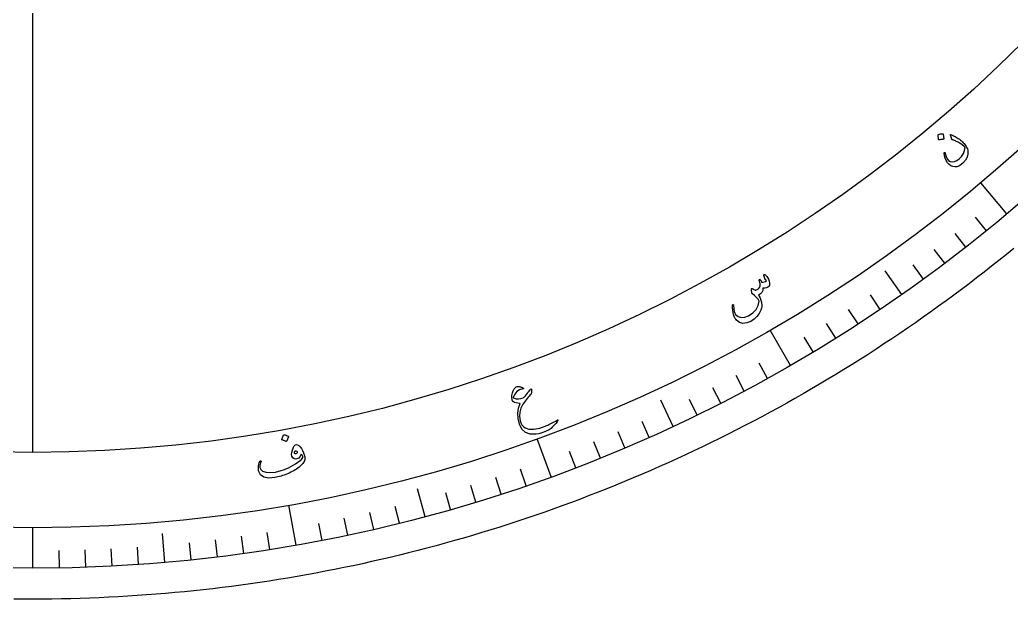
# Model space of a CAD drawing. Header units: millimetres. Extents: x -150 to 150, y -150 to 184.
# Drawn here: x -1.3 to 94.9, y -150 to -93.8 of the extents above; entities that cross this region are included whole.
import ezdxf

# ---------------------------------------------------------------- set-up
doc = ezdxf.new("R2010")
doc.units = ezdxf.units.MM
for name, color, linetype in [('CUT_OUTER', 1, 'Continuous'), ('ENGRAVE', 7, 'Continuous'), ('ENGRAVE_FINE', 8, 'Continuous'), ('TEXT', 5, 'Continuous')]:
    doc.layers.add(name, color=color, linetype=linetype)

msp = doc.modelspace()

# ---------------------------------------------------------------- linework, layer by layer
at = {"layer": 'CUT_OUTER'}
msp.add_lwpolyline([(95.159, -115.9516), (94.4457, -116.5333), (93.7289, -117.1106), (93.0086, -117.6835), (92.2847, -118.252), (91.5574, -118.816), (90.8267, -119.3755), (90.0925, -119.9306), (89.3549, -120.4811), (88.614, -121.0271), (87.8697, -121.5686), (87.1221, -122.1054), (86.3712, -122.6377), (85.6171, -123.1654), (84.8598, -123.6884), (84.0992, -124.2068), (83.3355, -124.7204), (82.5687, -125.2294), (81.7987, -125.7337), (81.0257, -126.2332), (80.2496, -126.728), (79.4705, -127.2181), (78.6885, -127.7033), (77.9034, -128.1837), (77.1154, -128.6593), (76.3245, -129.13), (75.5308, -129.5959), (74.7342, -130.0569), (73.9347, -130.513), (73.1325, -130.9642), (72.3276, -131.4105), (71.5199, -131.8518), (70.7095, -132.2882), (69.8965, -132.7196), (69.0808, -133.1459), (68.2625, -133.5673), (67.4417, -133.9836), (66.6183, -134.3949), (65.7924, -134.8012), (64.9641, -135.2023), (64.1333, -135.5984), (63.3, -135.9894), (62.4644, -136.3752), (61.6265, -136.7559), (60.7862, -137.1315), (59.9436, -137.5019), (59.0988, -137.8671), (58.2518, -138.2271), (57.4025, -138.5819), (56.5511, -138.9315), (55.6976, -139.2759), (54.8419, -139.615), (53.9843, -139.9489), (53.1245, -140.2775), (52.2628, -140.6009), (51.3991, -140.9189), (50.5335, -141.2316), (49.6659, -141.539), (48.7965, -141.8411), (47.9253, -142.1378), (47.0523, -142.4292), (46.1774, -142.7153), (45.3009, -142.9959), (44.4226, -143.2712), (43.5427, -143.5411), (42.6611, -143.8055), (41.778, -144.0646), (40.8932, -144.3182), (40.0069, -144.5664), (39.1191, -144.8092), (38.2298, -145.0465), (37.3391, -145.2783), (36.447, -145.5047), (35.5535, -145.7256), (34.6587, -145.941), (33.7626, -146.1509), (32.8652, -146.3553), (31.9665, -146.5542), (31.0667, -146.7476), (30.1657, -146.9355), (29.2635, -147.1178), (28.3603, -147.2946), (27.456, -147.4658), (26.5506, -147.6315), (25.6443, -147.7916), (24.737, -147.9462), (23.8287, -148.0952), (22.9196, -148.2386), (22.0096, -148.3765), (21.0987, -148.5087), (20.1871, -148.6354), (19.2747, -148.7565), (18.3616, -148.8719), (17.4478, -148.9818), (16.5333, -149.086), (15.6182, -149.1847), (14.7026, -149.2777), (13.7863, -149.3651), (12.8696, -149.4469), (11.9524, -149.523), (11.0347, -149.5936), (10.1166, -149.6585), (9.1981, -149.7177), (8.2793, -149.7713), (7.3602, -149.8193), (6.4407, -149.8617), (5.5211, -149.8984), (4.6012, -149.9294), (3.6812, -149.9548), (2.761, -149.9746), (1.8407, -149.9887), (0.9204, -149.9972), (0, -150), (-0.9204, -149.9972), (-1.8407, -149.9887)], dxfattribs=at)
at = {"layer": 'ENGRAVE'}
for points in [[(0, -135.75), (0, 135.75)], [(94.4898, -112.6085), (91.9588, -109.5922)], [(84.3157, -120.4154), (82.7026, -118.1115)], [(73.5, -127.3057), (71.5313, -123.8958)], [(62.1249, -133.2272), (60.9363, -130.6783)], [(50.277, -138.1348), (48.9303, -134.4348)], [(38.0464, -141.9911), (37.3185, -139.2744)], [(25.5263, -144.7667), (24.8425, -140.8891)], [(0, -147), (0, -143.0625)], [(12.8119, -146.4406), (12.5668, -143.6388)]]:
    msp.add_lwpolyline(points, dxfattribs=at)
for radius in [147, 147, 143.0625, 135.75, 135.75]:
    msp.add_circle((0, 0), radius, dxfattribs=at)
at = {"layer": 'ENGRAVE_FINE'}
for points in [[(92.5101, -114.2405), (91.4481, -112.929)], [(90.5022, -115.8376), (89.4633, -114.5078)], [(88.4668, -117.3994), (87.4512, -116.0517)], [(86.4044, -118.9255), (85.4125, -117.5603)], [(82.2014, -121.8685), (81.2577, -120.4695)], [(80.0619, -123.2846), (79.1429, -121.8693)], [(77.8981, -124.6631), (77.0039, -123.232)], [(75.7106, -126.0036), (74.8415, -124.5571)], [(71.267, -128.5691), (70.4489, -127.0932)], [(69.0123, -129.7933), (68.2201, -128.3033)], [(66.7366, -130.978), (65.9705, -129.4744)], [(64.4406, -132.1227), (63.7008, -130.606)], [(59.7903, -134.2912), (59.1039, -132.7496)], [(57.4375, -135.3142), (56.7781, -133.7609)], [(55.0672, -136.296), (54.435, -134.7314)], [(52.6801, -137.2363), (52.0753, -135.6609)], [(47.8585, -138.9912), (47.3091, -137.3957)], [(45.4255, -139.8053), (44.904, -138.2004)], [(42.9786, -140.5768), (42.4853, -138.963)], [(40.5187, -141.3055), (40.0536, -139.6833)], [(35.5625, -142.6335), (35.1543, -140.9961)], [(30.563, -143.7877), (30.2122, -142.1371)], [(33.0678, -143.2324), (32.6882, -141.5882)], [(28.0489, -144.2992), (27.7269, -142.6427)], [(17.9148, -145.9043), (17.7091, -144.2294)], [(20.4584, -145.5694), (20.2236, -143.8983)], [(22.9959, -145.1902), (22.7319, -143.5235)], [(5.1302, -146.9105), (5.0713, -145.224)], [(7.6934, -146.7985), (7.6051, -145.1134)], [(10.2542, -146.6419), (10.1365, -144.9585)], [(15.3657, -146.1947), (15.1893, -144.5165)], [(2.5655, -146.9776), (2.5361, -145.2904)]]:
    msp.add_lwpolyline(points, dxfattribs=at)
at = {"layer": 'TEXT'}
for points in [[(87.816, -104.9287), (87.8168, -104.9192), (87.8213, -104.9101), (87.8296, -104.9014), (87.8418, -104.893), (87.9486, -104.8592), (88.0569, -104.8363), (88.1667, -104.8245), (88.2781, -104.8238), (88.2915, -104.8267), (88.3013, -104.8326), (88.3075, -104.8415), (88.3101, -104.8535), (88.3828, -105.3305), (88.3819, -105.344), (88.3742, -105.3536), (88.3597, -105.3592), (88.3383, -105.3608), (88.3198, -105.3621), (88.2911, -105.3649), (88.2523, -105.3692), (88.2033, -105.3748), (88.1437, -105.3823), (88.073, -105.392), (87.991, -105.404), (87.8979, -105.4181), (87.8845, -105.4187), (87.8752, -105.4159), (87.87, -105.4096), (87.8689, -105.4)], [(89.0961, -104.9127), (89.1895, -104.9534), (89.2846, -104.9979), (89.3813, -105.0463), (89.4797, -105.0987), (89.5797, -105.1559), (89.6812, -105.219), (89.7841, -105.2879), (89.8886, -105.3626), (89.9895, -105.4397), (90.0851, -105.52), (90.1754, -105.6034), (90.2605, -105.69), (90.3405, -105.78), (90.4156, -105.8738), (90.4859, -105.9712), (90.5513, -106.0724), (90.6125, -106.1849), (90.6603, -106.2964), (90.6946, -106.4069), (90.7154, -106.5164), (90.7152, -106.8061), (90.6353, -107.0945), (90.4755, -107.3815), (90.2358, -107.6665), (90.0364, -107.8418), (89.8354, -107.9639), (89.6331, -108.0328), (89.4298, -108.0487), (89.237, -108.0121), (89.0579, -107.9307), (88.8925, -107.8045), (88.7407, -107.6338), (88.6107, -107.4276), (88.5132, -107.2067), (88.4482, -106.9714), (88.4154, -106.7215), (88.4162, -106.6892), (88.4234, -106.6656), (88.437, -106.6508), (88.457, -106.6448), (88.4816, -106.6464), (88.5006, -106.6615), (88.5141, -106.6899), (88.522, -106.7317), (88.5904, -107.0239), (88.6936, -107.2528), (88.8322, -107.4182), (89.0062, -107.5199), (89.2007, -107.5558), (89.4079, -107.5246), (89.6277, -107.4262), (89.8598, -107.2604), (90.1015, -107.0137), (90.2775, -106.7477), (90.3879, -106.4628), (90.4326, -106.1593), (90.4317, -106.1508), (90.4274, -106.1406), (90.42, -106.1287), (90.4093, -106.1151), (90.3153, -106.0168), (90.1908, -105.915), (90.0359, -105.8098), (89.8506, -105.701), (89.7541, -105.649), (89.6633, -105.6015), (89.5782, -105.5585), (89.4987, -105.52), (89.4248, -105.4865), (89.3565, -105.4585), (89.2937, -105.436), (89.2365, -105.4189), (89.2079, -105.409), (89.1857, -105.3963), (89.1699, -105.3808), (89.1606, -105.3625), (89.0243, -104.9524), (89.0206, -104.9248), (89.0314, -104.909), (89.0565, -104.905), (89.0961, -104.9127)], [(70.9249, -118.5725), (70.9209, -118.5473), (70.9226, -118.5266), (70.93, -118.5102), (70.9433, -118.4983), (70.964, -118.4891), (70.9846, -118.4862), (71.0052, -118.4897), (71.0256, -118.4996), (71.0867, -118.542), (71.1486, -118.6027), (71.2115, -118.6819), (71.2752, -118.7796), (71.363, -118.9489), (71.4256, -119.1223), (71.4629, -119.2997), (71.4749, -119.4813), (71.4704, -119.5293), (71.4591, -119.5712), (71.4409, -119.6069), (71.4159, -119.6364), (71.3063, -119.7116), (71.1716, -119.7646), (71.012, -119.7952), (70.8273, -119.8033), (70.8047, -120.035), (70.728, -120.2252), (70.5974, -120.3738), (70.4131, -120.4805), (70.4648, -120.5827), (70.5116, -120.6827), (70.5535, -120.7804), (70.5905, -120.8759), (70.6229, -120.9697), (70.6512, -121.0624), (70.6752, -121.1541), (70.695, -121.2447), (70.7179, -121.4156), (70.7143, -121.5878), (70.6843, -121.7611), (70.6278, -121.9357), (70.456, -122.2774), (70.236, -122.5741), (69.968, -122.8256), (69.6523, -123.0313), (69.2555, -123.1902), (68.8913, -123.2247), (68.5602, -123.1353), (68.2625, -122.9222), (68.186, -122.8282), (68.1147, -122.7067), (68.0483, -122.5576), (67.9869, -122.3809), (67.9337, -122.1795), (67.895, -121.9608), (67.8704, -121.7248), (67.8599, -121.4715), (67.8609, -121.4546), (67.8657, -121.4403), (67.8743, -121.4285), (67.8866, -121.4193), (67.9005, -121.4131), (67.9141, -121.4102), (67.9271, -121.4106), (67.9397, -121.4144), (67.9518, -121.4236), (67.9607, -121.4353), (67.9664, -121.4496), (67.9688, -121.4665), (67.989, -121.8001), (68.0277, -122.0621), (68.0853, -122.2522), (68.162, -122.3703), (68.4334, -122.5738), (68.7332, -122.6642), (69.0612, -122.6412), (69.417, -122.5044), (69.8587, -122.2148), (70.1798, -121.8783), (70.3801, -121.4959), (70.4595, -121.0683), (70.3493, -120.8808), (70.2029, -120.7003), (70.0206, -120.5266), (69.8025, -120.3594), (69.7781, -120.3438), (69.7604, -120.3274), (69.7494, -120.3104), (69.7449, -120.2926), (69.7398, -120.2257), (69.7353, -120.1627), (69.7315, -120.1036), (69.7284, -120.0484), (69.7263, -119.9977), (69.7256, -119.9521), (69.7262, -119.9116), (69.7282, -119.8761), (69.7316, -119.8597), (69.7392, -119.8494), (69.7512, -119.8451), (69.7675, -119.847), (69.7771, -119.85), (69.7911, -119.8552), (69.8094, -119.8626), (69.8322, -119.8721), (69.8587, -119.884), (69.8884, -119.8989), (69.9214, -119.9165), (69.9576, -119.937), (70.0292, -119.9752), (70.0855, -120.0004), (70.1263, -120.0126), (70.1517, -120.0119), (70.2792, -119.951), (70.3885, -119.859), (70.4795, -119.736), (70.552, -119.582), (70.5636, -119.5012), (70.5538, -119.3858), (70.5227, -119.2358), (70.4703, -119.0511), (70.4654, -119.0336), (70.4653, -119.0163), (70.4701, -118.9993), (70.4798, -118.9825), (70.4903, -118.9692), (70.5023, -118.9598), (70.5158, -118.9541), (70.5307, -118.9523), (70.5657, -118.971), (70.6048, -119.0218), (70.6482, -119.1048), (70.6957, -119.2199), (70.8237, -119.222), (70.9463, -119.2003), (71.0635, -119.1549), (71.1753, -119.0858), (71.1535, -119.0526), (71.1327, -119.0276), (71.1127, -119.0107), (71.0937, -119.0019), (71.0738, -118.9949), (71.0585, -118.9851), (71.0479, -118.9725), (71.0419, -118.9572)], [(46.8104, -129.4414), (46.8816, -129.3911), (46.9681, -129.3612), (47.0698, -129.3516), (47.1868, -129.3623), (47.2489, -129.3745), (47.307, -129.3884), (47.3611, -129.4041), (47.4113, -129.4216), (47.4574, -129.4406), (47.4993, -129.4608), (47.537, -129.4822), (47.5705, -129.5047), (47.5963, -129.5291), (47.5971, -129.5498), (47.5728, -129.5666), (47.5236, -129.5796), (47.2141, -129.6696), (46.958, -129.8375), (46.7546, -130.0837), (46.6037, -130.4083), (46.6026, -130.4264), (46.6087, -130.4425), (46.6221, -130.4568), (46.6426, -130.4692), (46.8782, -130.5424), (47.1124, -130.5625), (47.3448, -130.5296), (47.5754, -130.4435), (47.614, -130.4201), (47.6604, -130.3808), (47.7147, -130.3256), (47.7768, -130.2545), (47.8864, -130.1161), (47.983, -129.9938), (48.0668, -129.8877), (48.1378, -129.7979), (48.196, -129.7242), (48.2415, -129.6668), (48.2743, -129.6257), (48.2945, -129.6008), (48.3271, -129.5753), (48.3509, -129.5784), (48.3659, -129.61), (48.3722, -129.6702), (48.3712, -129.8347), (48.3634, -129.9597), (48.3488, -130.0454), (48.3275, -130.0916), (48.2415, -130.1801), (48.1523, -130.2786), (48.06, -130.3873), (47.9643, -130.506), (47.8653, -130.6349), (47.763, -130.7739), (47.6573, -130.9229), (47.5481, -131.082), (47.3463, -131.4514), (47.2312, -131.8401), (47.2031, -132.2483), (47.2626, -132.6762), (47.3361, -132.8946), (47.4429, -133.0837), (47.5833, -133.2437), (47.7573, -133.3742), (48.1219, -133.5017), (48.5941, -133.5071), (49.1734, -133.3895), (49.8584, -133.1472), (49.9612, -133.1014), (50.0711, -133.05), (50.1881, -132.9929), (50.3121, -132.9301), (50.4428, -132.8614), (50.5796, -132.7865), (50.7225, -132.7055), (50.8715, -132.6183), (50.8979, -132.605), (50.9188, -132.5987), (50.9343, -132.5997), (50.9445, -132.6077), (50.9386, -132.6688), (50.8661, -132.7858), (50.7264, -132.9589), (50.5194, -133.1877), (50.3902, -133.3188), (50.2734, -133.4241), (50.169, -133.5035), (50.0772, -133.5572), (49.7214, -133.7204), (49.3906, -133.8472), (49.085, -133.938), (48.8048, -133.9927), (48.2392, -133.9919), (47.7841, -133.8265), (47.4397, -133.498), (47.2054, -133.0071), (47.0742, -132.451), (47.0407, -131.9312), (47.1043, -131.4476), (47.2645, -131.0002), (47.0506, -130.9844), (46.8708, -130.9546), (46.7251, -130.911), (46.6134, -130.8537), (46.579, -130.8267), (46.5506, -130.7941), (46.528, -130.7557), (46.5112, -130.7117), (46.4862, -130.5862), (46.473, -130.4636), (46.4716, -130.344), (46.4818, -130.2274), (46.5311, -129.9825), (46.6022, -129.7699), (46.6953, -129.5895), (46.8104, -129.4414)], [(24.3242, -134.0529), (24.3296, -134.0451), (24.338, -134.0394), (24.3495, -134.036), (24.3641, -134.0347), (24.4732, -134.0582), (24.5782, -134.092), (24.6792, -134.1361), (24.776, -134.1906), (24.7861, -134.1998), (24.7917, -134.2098), (24.7927, -134.2206), (24.7891, -134.2323), (24.6174, -134.6826), (24.6099, -134.6939), (24.5986, -134.6984), (24.5832, -134.6961), (24.5639, -134.6868), (24.5472, -134.6789), (24.521, -134.6671), (24.4853, -134.6516), (24.4402, -134.6322), (24.3849, -134.6092), (24.3188, -134.5826), (24.242, -134.5524), (24.1544, -134.5186), (24.1425, -134.5125), (24.1358, -134.5054), (24.1344, -134.4974), (24.1382, -134.4885)], [(25.4628, -135.0217), (25.5662, -134.9942), (25.6782, -135.0154), (25.7988, -135.0851), (25.9282, -135.2035), (26.0546, -135.3655), (26.1661, -135.5661), (26.2628, -135.8055), (26.3444, -136.0836), (26.3673, -136.1858), (26.3788, -136.2826), (26.3789, -136.374), (26.3676, -136.46), (26.3037, -136.6396), (26.1914, -136.8209), (26.0307, -137.0036), (25.8215, -137.1876), (25.7005, -137.2773), (25.5743, -137.3641), (25.443, -137.4479), (25.3065, -137.5287), (25.1644, -137.6066), (25.0166, -137.6816), (24.8629, -137.7536), (24.7034, -137.8228), (24.5424, -137.8878), (24.3842, -137.9477), (24.2288, -138.0024), (24.0762, -138.052), (23.9262, -138.0961), (23.7782, -138.1346), (23.6323, -138.1673), (23.4886, -138.1944), (22.8791, -138.2468), (22.4118, -138.1631), (22.0873, -137.9447), (21.9055, -137.5927), (21.8881, -137.507), (21.8774, -137.4078), (21.8736, -137.2953), (21.8764, -137.1693), (21.8914, -137.029), (21.9209, -136.8905), (21.9649, -136.7538), (22.0234, -136.6188), (22.0328, -136.6029), (22.0448, -136.5907), (22.0594, -136.5821), (22.0767, -136.5773), (22.0941, -136.5769), (22.1088, -136.5817), (22.121, -136.5917), (22.1307, -136.607), (22.1369, -136.6245), (22.139, -136.6413), (22.1368, -136.6574), (22.1304, -136.6729), (22.0324, -136.9803), (22.0233, -137.2308), (22.1038, -137.4244), (22.2742, -137.5609), (22.6207, -137.6753), (23.0375, -137.7072), (23.5243, -137.6558), (24.0801, -137.5204), (24.3204, -137.4417), (24.5587, -137.3504), (24.7949, -137.2467), (25.0289, -137.1306), (25.2604, -137.002), (25.489, -136.8611), (25.7145, -136.708), (25.9369, -136.5425), (26.0529, -136.4428), (26.1358, -136.3432), (26.1855, -136.2436), (26.2021, -136.1442), (26.1713, -136.0839), (26.1309, -136.031), (26.0809, -135.9854), (26.0214, -135.9471), (26.015, -135.9459), (26.0084, -135.951), (26.0017, -135.9623), (25.9947, -135.9798), (25.942, -136.1174), (25.8741, -136.2262), (25.791, -136.3061), (25.6927, -136.3571), (25.5026, -136.3955), (25.3454, -136.3669), (25.2213, -136.2714), (25.1302, -136.1092), (25.103, -135.9561), (25.1191, -135.7599), (25.1782, -135.5205), (25.28, -135.238), (25.3153, -135.1662), (25.3575, -135.1063), (25.4067, -135.0581), (25.4628, -135.0217)], [(25.6626, -135.7616), (25.6776, -135.734), (25.6787, -135.7089), (25.6659, -135.6865), (25.6392, -135.6667), (25.5384, -135.6258), (25.4566, -135.6267), (25.3935, -135.6695), (25.3492, -135.7543), (25.3458, -135.7784), (25.3479, -135.7987), (25.3554, -135.8152), (25.3684, -135.8279), (25.4513, -135.8613), (25.528, -135.8614), (25.5985, -135.8282), (25.6626, -135.7616)]]:
    msp.add_lwpolyline(points, close=True, dxfattribs=at)

doc.saveas('drawing.dxf')
